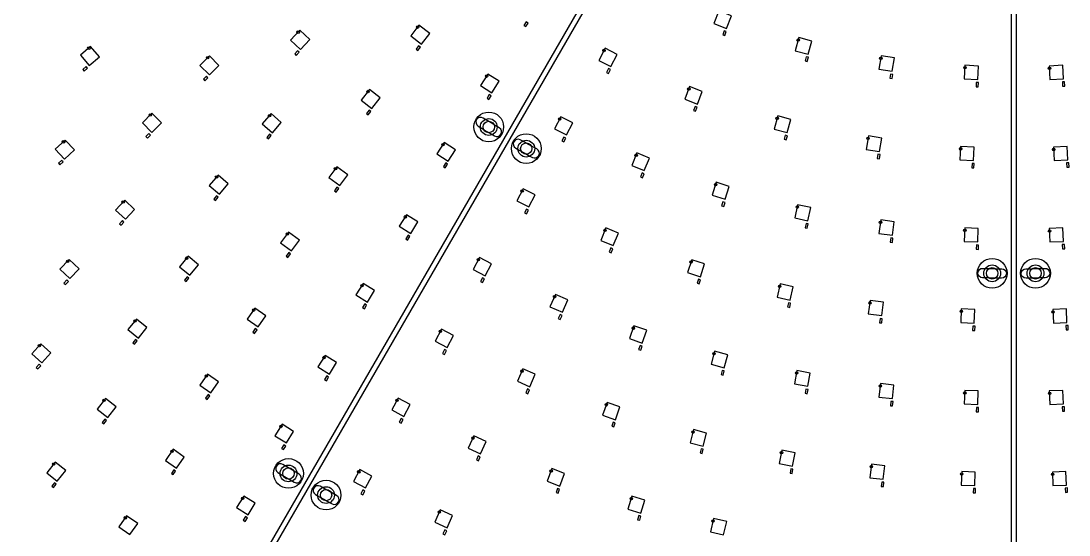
# Model space of a CAD drawing. Header units: millimetres. Extents: x -854 to 854, y -854 to 854.
# Drawn here: x -366.5 to 20.4, y -470.6 to -280.6 of the extents above; entities that cross this region are included whole.
import ezdxf

# ---------------------------------------------------------------- set-up
doc = ezdxf.new("R2010")
doc.units = ezdxf.units.MM
for name, color, linetype in [('CAP', 30, 'Continuous'), ('LED', 7, 'Continuous'), ('LED-GND', 7, 'Continuous'), ('MOUNT', 1, 'Continuous'), ('MOUNT-SYSTEM', 4, 'Continuous'), ('OUTLINE', 2, 'Continuous')]:
    doc.layers.add(name, color=color, linetype=linetype)

msp = doc.modelspace()

# ---------------------------------------------------------------- linework, layer by layer
at = {"layer": 'CAP'}
for points in [[(-179.97, -280.9), (-180.84, -282.24), (-180.17, -282.67), (-179.3, -281.33), (-179.97, -280.9)], [(-106.89, -284.17), (-107.46, -285.66), (-106.71, -285.95), (-106.14, -284.46), (-106.89, -284.17)], [(-219.72, -289.71), (-220.69, -290.98), (-220.06, -291.47), (-219.08, -290.2), (-219.72, -289.71)], [(-264.4, -291.58), (-265.48, -292.76), (-264.89, -293.3), (-263.81, -292.12), (-264.4, -291.58)], [(-76.6, -293.79), (-77.01, -295.33), (-76.24, -295.54), (-75.82, -293.99), (-76.6, -293.79)], [(-342.48, -297.43), (-343.69, -298.48), (-343.17, -299.08), (-341.96, -298.04), (-342.48, -297.43)], [(-298.08, -300.98), (-299.21, -302.11), (-298.65, -302.68), (-297.52, -301.55), (-298.08, -300.98)], [(-149.62, -298.17), (-150.35, -299.6), (-149.64, -299.96), (-148.91, -298.53), (-149.62, -298.17)], [(-45.47, -300.18), (-45.72, -301.76), (-44.93, -301.89), (-44.68, -300.31), (-45.47, -300.18)], [(-13.84, -303.29), (-13.93, -304.89), (-13.13, -304.93), (-13.04, -303.33), (-13.84, -303.29)], [(17.94, -303.08), (18.02, -304.67), (18.82, -304.63), (18.74, -303.03), (17.94, -303.08)], [(-193.63, -307.76), (-194.49, -309.11), (-193.82, -309.54), (-192.96, -308.19), (-193.63, -307.76)], [(-117.64, -312.18), (-118.21, -313.67), (-117.46, -313.96), (-116.89, -312.46), (-117.64, -312.18)], [(-237.98, -313.51), (-238.96, -314.78), (-238.32, -315.27), (-237.35, -314), (-237.98, -313.51)], [(-319.29, -322.19), (-320.43, -323.32), (-319.86, -323.89), (-318.73, -322.76), (-319.29, -322.19)], [(-274.76, -322.41), (-275.8, -323.63), (-275.19, -324.15), (-274.15, -322.94), (-274.76, -322.41)], [(-166.07, -323.46), (-166.81, -324.88), (-166.1, -325.25), (-165.36, -323.83), (-166.07, -323.46)], [(-84.36, -322.76), (-84.78, -324.31), (-84, -324.52), (-83.59, -322.97), (-84.36, -322.76)], [(-351.56, -332.08), (-352.73, -333.18), (-352.18, -333.76), (-351.01, -332.67), (-351.56, -332.08)], [(-50.16, -329.81), (-50.41, -331.39), (-49.62, -331.52), (-49.37, -329.94), (-50.16, -329.81)], [(-209.75, -333.06), (-210.61, -334.41), (-209.94, -334.84), (-209.08, -333.49), (-209.75, -333.06)], [(-15.41, -333.25), (-15.5, -334.85), (-14.7, -334.89), (-14.61, -333.29), (-15.41, -333.25)], [(19.51, -333.04), (19.59, -334.63), (20.39, -334.59), (20.31, -332.99), (19.51, -333.04)], [(-137.25, -336.71), (-137.86, -338.19), (-137.12, -338.49), (-136.51, -337.01), (-137.25, -336.71)], [(-249.89, -342.05), (-250.84, -343.33), (-250.2, -343.81), (-249.25, -342.52), (-249.89, -342.05)], [(-294.32, -345.15), (-295.37, -346.37), (-294.76, -346.89), (-293.72, -345.68), (-294.32, -345.15)], [(-107.38, -347.39), (-107.86, -348.91), (-107.1, -349.15), (-106.62, -347.63), (-107.38, -347.39)], [(-179.93, -350.07), (-180.66, -351.49), (-179.96, -351.86), (-179.22, -350.44), (-179.93, -350.07)], [(-329.09, -354.36), (-330.18, -355.53), (-329.6, -356.08), (-328.51, -354.91), (-329.09, -354.36)], [(-76.7, -355.42), (-77.04, -356.99), (-76.26, -357.16), (-75.92, -355.6), (-76.7, -355.42)], [(-223.63, -359.76), (-224.48, -361.12), (-223.81, -361.54), (-222.96, -360.19), (-223.63, -359.76)], [(-45.43, -360.76), (-45.64, -362.34), (-44.84, -362.45), (-44.63, -360.86), (-45.43, -360.76)], [(-13.81, -363.34), (-13.88, -364.94), (-13.08, -364.98), (-13.01, -363.38), (-13.81, -363.34)], [(17.91, -363.16), (17.98, -364.76), (18.78, -364.73), (18.71, -363.13), (17.91, -363.16)], [(-267.71, -366.18), (-268.66, -367.47), (-268.01, -367.95), (-267.06, -366.66), (-267.71, -366.18)], [(-148.73, -364.42), (-149.34, -365.9), (-148.6, -366.21), (-147.99, -364.73), (-148.73, -364.42)], [(-305.21, -375.13), (-306.22, -376.37), (-305.6, -376.87), (-304.59, -375.64), (-305.21, -375.13)], [(-349.6, -376.26), (-350.69, -377.43), (-350.11, -377.97), (-349.01, -376.81), (-349.6, -376.26)], [(-196.12, -375.47), (-196.87, -376.88), (-196.16, -377.26), (-195.42, -375.84), (-196.12, -375.47)], [(-116.4, -376), (-116.88, -377.53), (-116.12, -377.77), (-115.64, -376.24), (-116.4, -376)], [(-239.59, -385.16), (-240.45, -386.52), (-239.77, -386.95), (-238.92, -385.59), (-239.59, -385.16)], [(-83.19, -384.71), (-83.54, -386.28), (-82.75, -386.45), (-82.41, -384.89), (-83.19, -384.71)], [(-167.52, -389.08), (-168.16, -390.54), (-167.42, -390.86), (-166.78, -389.4), (-167.52, -389.08)], [(-49.34, -390.5), (-49.55, -392.09), (-48.76, -392.19), (-48.55, -390.6), (-49.34, -390.5)], [(-280.02, -394.29), (-280.95, -395.59), (-280.3, -396.05), (-279.37, -394.75), (-280.02, -394.29)], [(-15.12, -393.31), (-15.19, -394.91), (-14.39, -394.95), (-14.32, -393.35), (-15.12, -393.31)], [(19.22, -393.14), (19.29, -394.73), (20.09, -394.7), (20.02, -393.1), (19.22, -393.14)], [(-324.24, -398.32), (-325.25, -399.56), (-324.64, -400.06), (-323.62, -398.83), (-324.24, -398.32)], [(-210.14, -401.99), (-210.89, -403.41), (-210.18, -403.78), (-209.43, -402.37), (-210.14, -401.99)], [(-137.97, -400.51), (-138.5, -402.02), (-137.74, -402.28), (-137.22, -400.77), (-137.97, -400.51)], [(-359.85, -407.45), (-360.92, -408.64), (-360.32, -409.17), (-359.25, -407.98), (-359.85, -407.45)], [(-107.66, -409.7), (-108.07, -411.24), (-107.3, -411.45), (-106.88, -409.9), (-107.66, -409.7)], [(-253.63, -411.76), (-254.48, -413.12), (-253.8, -413.54), (-252.95, -412.18), (-253.63, -411.76)], [(-179.51, -416.57), (-180.15, -418.04), (-179.42, -418.36), (-178.78, -416.89), (-179.51, -416.57)], [(-76.74, -416.6), (-77.04, -418.17), (-76.25, -418.32), (-75.95, -416.75), (-76.74, -416.6)], [(-297.49, -418.67), (-298.43, -419.97), (-297.78, -420.44), (-296.84, -419.14), (-297.49, -418.67)], [(-45.39, -421.17), (-45.57, -422.76), (-44.78, -422.85), (-44.6, -421.26), (-45.39, -421.17)], [(-13.79, -423.38), (-13.85, -424.98), (-13.05, -425.01), (-12.99, -423.41), (-13.79, -423.38)], [(17.89, -423.23), (17.95, -424.83), (18.75, -424.8), (18.69, -423.2), (17.89, -423.23)], [(-335.55, -427.68), (-336.54, -428.93), (-335.92, -429.43), (-334.92, -428.18), (-335.55, -427.68)], [(-226.16, -427.46), (-226.91, -428.87), (-226.21, -429.25), (-225.45, -427.84), (-226.16, -427.46)], [(-147.88, -428.82), (-148.41, -430.33), (-147.65, -430.6), (-147.12, -429.09), (-147.88, -428.82)], [(-269.47, -437.23), (-270.32, -438.59), (-269.64, -439.01), (-268.8, -437.66), (-269.47, -437.23)], [(-115.42, -438.67), (-115.83, -440.22), (-115.06, -440.43), (-114.65, -438.88), (-115.42, -438.67)], [(-197.72, -441.34), (-198.38, -442.8), (-197.65, -443.13), (-196.99, -441.67), (-197.72, -441.34)], [(-310.12, -446.47), (-311.03, -447.78), (-310.38, -448.24), (-309.46, -446.93), (-310.12, -446.47)], [(-82.32, -446.07), (-82.61, -447.65), (-81.83, -447.79), (-81.53, -446.22), (-82.32, -446.07)], [(-354.16, -451.21), (-355.15, -452.47), (-354.52, -452.96), (-353.53, -451.71), (-354.16, -451.21)], [(-48.75, -450.98), (-48.93, -452.57), (-48.13, -452.66), (-47.96, -451.07), (-48.75, -450.98)], [(-240.3, -453.92), (-241.06, -455.33), (-240.35, -455.71), (-239.6, -454.3), (-240.3, -453.92)], [(-168.43, -453.33), (-168.99, -454.82), (-168.24, -455.11), (-167.68, -453.61), (-168.43, -453.33)], [(-14.91, -453.36), (-14.97, -454.96), (-14.17, -454.99), (-14.11, -453.39), (-14.91, -453.36)], [(19.01, -453.21), (19.07, -454.81), (19.87, -454.78), (19.81, -453.18), (19.01, -453.21)], [(-283.63, -463.74), (-284.47, -465.11), (-283.79, -465.53), (-282.95, -464.16), (-283.63, -463.74)], [(-138.42, -463.37), (-138.88, -464.9), (-138.12, -465.13), (-137.65, -463.6), (-138.42, -463.37)], [(-210.1, -468.67), (-210.76, -470.12), (-210.03, -470.45), (-209.37, -469), (-210.1, -468.67)]]:
    msp.add_lwpolyline(points, dxfattribs=at)
at = {"layer": 'LED'}
for points in [[(-104.28, -278.64), (-108.95, -276.84), (-110.74, -281.51), (-106.07, -283.3), (-104.28, -278.64)], [(-215.65, -285.15), (-219.62, -282.1), (-222.66, -286.07), (-218.69, -289.11), (-215.65, -285.15)], [(-259.95, -287.38), (-263.63, -284.01), (-267.01, -287.69), (-263.33, -291.07), (-259.95, -287.38)], [(-337.56, -293.79), (-340.82, -290), (-344.61, -293.27), (-341.35, -297.05), (-337.56, -293.79)], [(-74.58, -288.01), (-79.41, -286.72), (-80.71, -291.55), (-75.88, -292.84), (-74.58, -288.01)], [(-293.45, -296.98), (-296.98, -293.45), (-300.52, -296.98), (-296.98, -300.52), (-293.45, -296.98)], [(-146.45, -292.94), (-150.91, -290.67), (-153.18, -295.12), (-148.72, -297.39), (-146.45, -292.94)], [(-44.07, -294.23), (-49.01, -293.45), (-49.79, -298.38), (-44.85, -299.17), (-44.07, -294.23)], [(-13.07, -297.22), (-18.07, -296.96), (-18.33, -301.95), (-13.34, -302.22), (-13.07, -297.22)], [(18.07, -296.96), (13.07, -297.22), (13.34, -302.22), (18.33, -301.95), (18.07, -296.96)], [(-189.98, -302.86), (-194.19, -300.17), (-196.88, -304.39), (-192.66, -307.07), (-189.98, -302.86)], [(-115.03, -306.64), (-119.7, -304.85), (-121.49, -309.52), (-116.82, -311.31), (-115.03, -306.64)], [(-233.91, -308.95), (-237.88, -305.9), (-240.92, -309.87), (-236.96, -312.91), (-233.91, -308.95)], [(-314.66, -318.2), (-318.2, -314.66), (-321.73, -318.2), (-318.2, -321.73), (-314.66, -318.2)], [(-270.44, -318.08), (-274.23, -314.82), (-277.49, -318.61), (-273.7, -321.87), (-270.44, -318.08)], [(-162.86, -318.26), (-167.29, -315.95), (-169.6, -320.39), (-165.17, -322.7), (-162.86, -318.26)], [(-82.35, -316.99), (-87.18, -315.69), (-88.47, -320.52), (-83.64, -321.82), (-82.35, -316.99)], [(-346.8, -328.24), (-350.22, -324.59), (-353.87, -328.01), (-350.45, -331.66), (-346.8, -328.24)], [(-48.76, -323.86), (-53.7, -323.08), (-54.48, -328.02), (-49.55, -328.8), (-48.76, -323.86)], [(-206.1, -328.16), (-210.31, -325.47), (-213, -329.69), (-208.78, -332.37), (-206.1, -328.16)], [(-14.64, -327.18), (-19.64, -326.92), (-19.9, -331.91), (-14.91, -332.18), (-14.64, -327.18)], [(19.64, -326.92), (14.64, -327.18), (14.91, -332.18), (19.9, -331.91), (19.64, -326.92)], [(-134.5, -331.24), (-139.12, -329.33), (-141.03, -333.95), (-136.41, -335.86), (-134.5, -331.24)], [(-245.91, -337.4), (-249.93, -334.44), (-252.9, -338.46), (-248.88, -341.43), (-245.91, -337.4)], [(-290, -340.82), (-293.79, -337.56), (-297.06, -341.35), (-293.27, -344.61), (-290, -340.82)], [(-105.12, -341.71), (-109.89, -340.2), (-111.39, -344.97), (-106.62, -346.47), (-105.12, -341.71)], [(-176.71, -344.87), (-181.15, -342.56), (-183.45, -347), (-179.02, -349.31), (-176.71, -344.87)], [(-324.59, -350.22), (-328.24, -346.8), (-331.66, -350.45), (-328.01, -353.87), (-324.59, -350.22)], [(-74.94, -349.57), (-79.82, -348.48), (-80.9, -353.37), (-76.02, -354.45), (-74.94, -349.57)], [(-220.01, -354.84), (-224.24, -352.18), (-226.9, -356.41), (-222.67, -359.07), (-220.01, -354.84)], [(-44.18, -354.77), (-49.14, -354.12), (-49.79, -359.07), (-44.84, -359.73), (-44.18, -354.77)], [(-263.72, -361.54), (-267.75, -358.57), (-270.72, -362.6), (-266.69, -365.57), (-263.72, -361.54)], [(-145.98, -358.96), (-150.6, -357.05), (-152.51, -361.67), (-147.89, -363.58), (-145.98, -358.96)], [(-13.1, -357.27), (-18.09, -357.05), (-18.31, -362.05), (-13.31, -362.26), (-13.1, -357.27)], [(18.09, -357.05), (13.1, -357.27), (13.31, -362.26), (18.31, -362.05), (18.09, -357.05)], [(-300.99, -370.7), (-304.86, -367.53), (-308.03, -371.39), (-304.16, -374.56), (-300.99, -370.7)], [(-345.1, -372.12), (-348.75, -368.7), (-352.17, -372.35), (-348.52, -375.76), (-345.1, -372.12)], [(-192.87, -370.29), (-197.3, -367.95), (-199.63, -372.37), (-195.21, -374.71), (-192.87, -370.29)], [(-114.14, -370.32), (-118.91, -368.81), (-120.41, -373.58), (-115.64, -375.09), (-114.14, -370.32)], [(-235.97, -380.24), (-240.2, -377.58), (-242.86, -381.81), (-238.63, -384.47), (-235.97, -380.24)], [(-81.43, -378.86), (-86.31, -377.77), (-87.39, -382.66), (-82.51, -383.74), (-81.43, -378.86)], [(-164.66, -383.66), (-169.25, -381.67), (-171.25, -386.25), (-166.66, -388.25), (-164.66, -383.66)], [(-276.1, -389.59), (-280.17, -386.68), (-283.08, -390.74), (-279.01, -393.65), (-276.1, -389.59)], [(-48.1, -384.51), (-53.06, -383.86), (-53.71, -388.82), (-48.75, -389.47), (-48.1, -384.51)], [(-320.02, -393.89), (-323.89, -390.72), (-327.06, -394.58), (-323.19, -397.75), (-320.02, -393.89)], [(-14.4, -387.24), (-19.4, -387.02), (-19.62, -392.02), (-14.62, -392.24), (-14.4, -387.24)], [(19.4, -387.02), (14.4, -387.24), (14.62, -392.24), (19.62, -392.02), (19.4, -387.02)], [(-206.89, -396.81), (-211.31, -394.47), (-213.65, -398.89), (-209.23, -401.23), (-206.89, -396.81)], [(-135.53, -394.9), (-140.25, -393.25), (-141.9, -397.96), (-137.18, -399.62), (-135.53, -394.9)], [(-355.46, -403.19), (-359.2, -399.86), (-362.52, -403.6), (-358.78, -406.92), (-355.46, -403.19)], [(-250.03, -406.81), (-254.28, -404.17), (-256.92, -408.42), (-252.67, -411.06), (-250.03, -406.81)], [(-105.64, -403.92), (-110.47, -402.63), (-111.77, -407.46), (-106.94, -408.75), (-105.64, -403.92)], [(-176.66, -411.16), (-181.24, -409.16), (-183.24, -413.74), (-178.66, -415.74), (-176.66, -411.16)], [(-75.16, -410.69), (-80.07, -409.76), (-81, -414.67), (-76.09, -415.6), (-75.16, -410.69)], [(-293.58, -413.98), (-297.64, -411.06), (-300.55, -415.13), (-296.49, -418.04), (-293.58, -413.98)], [(-44.26, -415.15), (-49.23, -414.59), (-49.79, -419.56), (-44.82, -420.12), (-44.26, -415.15)], [(-13.11, -417.3), (-18.11, -417.11), (-18.3, -422.11), (-13.3, -422.3), (-13.11, -417.3)], [(18.11, -417.11), (13.11, -417.3), (13.3, -422.3), (18.3, -422.11), (18.11, -417.11)], [(-331.42, -423.17), (-335.34, -420.07), (-338.44, -423.99), (-334.52, -427.1), (-331.42, -423.17)], [(-222.89, -422.3), (-227.3, -419.94), (-229.65, -424.35), (-225.24, -426.71), (-222.89, -422.3)], [(-145.44, -423.21), (-150.16, -421.56), (-151.81, -426.28), (-147.09, -427.93), (-145.44, -423.21)], [(-265.87, -432.29), (-270.12, -429.65), (-272.76, -433.9), (-268.51, -436.54), (-265.87, -432.29)], [(-113.41, -432.9), (-118.24, -431.6), (-119.53, -436.43), (-114.7, -437.73), (-113.41, -432.9)], [(-194.79, -435.97), (-199.34, -433.91), (-201.41, -438.46), (-196.85, -440.52), (-194.79, -435.97)], [(-306.25, -441.73), (-310.35, -438.86), (-313.21, -442.96), (-309.12, -445.82), (-306.25, -441.73)], [(-80.74, -440.16), (-85.65, -439.23), (-86.58, -444.15), (-81.67, -445.08), (-80.74, -440.16)], [(-350.02, -446.71), (-353.94, -443.61), (-357.05, -447.53), (-353.12, -450.63), (-350.02, -446.71)], [(-47.62, -444.97), (-52.59, -444.41), (-53.15, -449.37), (-48.18, -449.93), (-47.62, -444.97)], [(-237.03, -448.75), (-241.44, -446.4), (-243.8, -450.81), (-239.39, -453.16), (-237.03, -448.75)], [(-165.86, -447.78), (-170.54, -446.01), (-172.3, -450.69), (-167.62, -452.46), (-165.86, -447.78)], [(-14.23, -447.28), (-19.23, -447.09), (-19.42, -452.09), (-14.42, -452.28), (-14.23, -447.28)], [(19.23, -447.09), (14.23, -447.28), (14.42, -452.28), (19.42, -452.09), (19.23, -447.09)], [(-280.05, -458.79), (-284.3, -456.16), (-286.93, -460.42), (-282.67, -463.04), (-280.05, -458.79)], [(-136.22, -457.66), (-141, -456.21), (-142.45, -461), (-137.67, -462.45), (-136.22, -457.66)], [(-323.46, -466.3), (-327.55, -463.43), (-330.42, -467.53), (-326.32, -470.4), (-323.46, -466.3)], [(-207.17, -463.3), (-211.73, -461.23), (-213.79, -465.79), (-209.24, -467.85), (-207.17, -463.3)], [(-105.99, -465.59), (-110.86, -464.46), (-112, -469.33), (-107.13, -470.46), (-105.99, -465.59)]]:
    msp.add_lwpolyline(points, dxfattribs=at)
at = {"layer": 'LED-GND'}
for centre in [(-220.12, -282.85), (-264.21, -284.7), (-341.47, -290.63), (-79.6, -287.6), (-297.59, -294.12), (-151.27, -291.49), (-49.1, -294.34), (-18.06, -297.86), (13.17, -298.12), (-194.63, -300.96), (-119.98, -305.71), (-238.39, -306.65), (-318.8, -315.33), (-274.77, -315.54), (-167.66, -316.77), (-87.36, -316.58), (-350.84, -325.24), (-53.79, -323.97), (-210.75, -326.26), (-19.63, -327.82), (14.74, -328.08), (-139.42, -330.18), (-250.43, -335.19), (-294.34, -338.28), (-181.52, -343.38), (-110.11, -341.08), (-328.82, -347.49), (-79.96, -349.37), (-224.68, -352.97), (-49.21, -355.01), (-268.24, -359.33), (-150.9, -357.9), (-18.08, -357.95), (13.19, -358.17), (-349.33, -369.39), (-305.39, -368.25), (-197.67, -368.77), (-119.13, -369.69), (-240.64, -378.37), (-86.46, -378.66), (-169.56, -382.51), (-53.13, -384.76), (-280.65, -387.44), (-19.39, -387.92), (14.49, -388.14), (-324.42, -391.44), (-140.5, -394.11), (-211.69, -395.29), (-359.76, -400.57), (-254.71, -404.96), (-110.66, -403.51), (-181.56, -410.01), (-298.12, -411.82), (-80.19, -410.65), (-49.28, -415.49), (-18.09, -418.02), (13.2, -418.2), (-335.86, -420.81), (-227.68, -420.76), (-150.41, -422.43), (-270.55, -430.44), (-118.42, -432.49), (-199.67, -434.75), (-310.82, -439.63), (-85.77, -440.13), (-354.46, -444.34), (-52.64, -445.31), (-241.82, -447.21), (-170.81, -446.87), (-19.21, -447.99), (14.32, -448.18), (-284.73, -456.96), (-141.22, -457.09), (-328.03, -464.2), (-212.05, -462.07), (-111.02, -465.35)]:
    msp.add_circle(centre, 0.45, dxfattribs=at)
at = {"layer": 'MOUNT'}
for centre, radius in [((-193.85, -319.75), 5.5), ((-193.85, -319.75), 3.1), ((-193.85, -319.75), 2.11), ((-179.99, -327.75), 5.5), ((-179.99, -327.75), 3.1), ((-179.99, -327.75), 2.11), ((-8, -373.84), 5.5), ((-8, -373.84), 3.1), ((8, -373.84), 5.5), ((8, -373.84), 3.1), ((-8, -373.84), 2.11), ((8, -373.84), 2.11), ((-267.77, -447.79), 5.5), ((-267.77, -447.79), 3.1), ((-267.77, -447.79), 2.11), ((-253.91, -455.79), 5.5), ((-253.91, -455.79), 3.1), ((-253.91, -455.79), 2.11)]:
    msp.add_circle(centre, radius, dxfattribs=at)
at = {"layer": 'MOUNT-SYSTEM'}
for p, q in [((-113.86, -195.22), (-337.86, -583.2)), ((-336.13, -584.2), (-112.13, -196.22)), ((-1, -226), (-1, -674)), ((1, -674), (1, -226))]:
    msp.add_line(p, q, dxfattribs=at)
for points in [[(-195.91, -316.44), (-196.56, -316.2), (-197.23, -316.22), (-197.84, -316.5), (-198.32, -317), (-198.56, -317.66), (-198.53, -318.33), (-198.26, -318.94), (-197.75, -319.41), (-197.75, -319.41), (-197.75, -319.41), (-197.75, -319.41), (-197.75, -319.41)], [(-189.95, -320.05), (-191.44, -319.16), (-192.94, -318.26), (-194.42, -317.35), (-195.91, -316.44)], [(-197.75, -319.41), (-196.25, -320.33), (-194.75, -321.25), (-193.25, -322.16), (-191.74, -323.06)], [(-191.74, -323.06), (-191.08, -323.29), (-190.41, -323.25), (-189.8, -322.96), (-189.34, -322.45), (-189.11, -321.79), (-189.15, -321.12), (-189.43, -320.51), (-189.95, -320.05)], [(-182.19, -324.53), (-182.85, -324.31), (-183.52, -324.37), (-184.12, -324.67), (-184.57, -325.2), (-184.79, -325.86), (-184.73, -326.53), (-184.43, -327.13), (-183.9, -327.58), (-183.9, -327.58), (-183.9, -327.58), (-183.9, -327.58), (-183.9, -327.58)], [(-176.08, -327.88), (-177.62, -327.05), (-179.14, -326.22), (-180.67, -325.38), (-182.19, -324.53)], [(-183.9, -327.58), (-182.37, -328.44), (-180.83, -329.29), (-179.29, -330.13), (-177.74, -330.97)], [(-177.74, -330.97), (-177.07, -331.17), (-176.41, -331.1), (-175.81, -330.79), (-175.37, -330.25), (-175.17, -329.59), (-175.24, -328.92), (-175.55, -328.33), (-176.08, -327.88)], [(-11.55, -375.5), (-12.22, -375.34), (-12.77, -374.95), (-13.13, -374.38), (-13.24, -373.69), (-13.09, -373.02), (-12.69, -372.47), (-12.13, -372.11), (-11.44, -372)], [(-11.44, -372), (-9.7, -372.05), (-7.96, -372.09), (-6.22, -372.12), (-4.48, -372.15)], [(-4.48, -372.15), (-4.48, -372.15), (-4.48, -372.15), (-4.48, -372.15), (-4.48, -372.15), (-3.8, -372.29), (-3.24, -372.67), (-2.88, -373.24), (-2.75, -373.92), (-2.89, -374.6), (-3.27, -375.15), (-3.84, -375.52), (-4.52, -375.65)], [(4.53, -375.65), (3.84, -375.52), (3.28, -375.15), (2.9, -374.6), (2.75, -373.92), (2.88, -373.24), (3.25, -372.67), (3.8, -372.29), (4.48, -372.15)], [(4.48, -372.15), (6.23, -372.12), (7.97, -372.09), (9.71, -372.05), (11.45, -372)], [(11.45, -372), (11.45, -372), (11.45, -372), (11.45, -372), (11.45, -372), (12.13, -372.11), (12.7, -372.47), (13.09, -373.02), (13.25, -373.69), (13.14, -374.38), (12.78, -374.95), (12.23, -375.34), (11.56, -375.5)], [(-4.52, -375.65), (-6.28, -375.62), (-8.03, -375.59), (-9.79, -375.55), (-11.55, -375.5)], [(11.56, -375.5), (9.8, -375.55), (8.04, -375.59), (6.28, -375.62), (4.53, -375.65)], [(-269.85, -444.48), (-270.51, -444.25), (-271.18, -444.28), (-271.79, -444.56), (-272.26, -445.07), (-272.49, -445.73), (-272.46, -446.4), (-272.18, -447.01), (-271.67, -447.48), (-271.67, -447.48), (-271.67, -447.48), (-271.67, -447.48), (-271.67, -447.48)], [(-263.87, -448.06), (-265.37, -447.18), (-266.87, -446.28), (-268.36, -445.39), (-269.85, -444.48)], [(-271.67, -447.48), (-270.17, -448.38), (-268.66, -449.29), (-267.15, -450.19), (-265.64, -451.08)], [(-265.64, -451.08), (-264.99, -451.31), (-264.32, -451.27), (-263.71, -450.98), (-263.25, -450.46), (-263.02, -449.8), (-263.06, -449.13), (-263.35, -448.53), (-263.87, -448.06), (-263.87, -448.06), (-263.87, -448.06), (-263.87, -448.06), (-263.87, -448.06)], [(-256.1, -452.55), (-256.76, -452.33), (-257.43, -452.39), (-258.03, -452.69), (-258.48, -453.21), (-258.7, -453.87), (-258.65, -454.54), (-258.35, -455.14), (-257.82, -455.6), (-257.82, -455.6), (-257.82, -455.6), (-257.82, -455.6), (-257.82, -455.6)], [(-250, -455.95), (-251.53, -455.1), (-253.06, -454.26), (-254.58, -453.41), (-256.1, -452.55)], [(-257.82, -455.6), (-256.29, -456.46), (-254.76, -457.32), (-253.22, -458.17), (-251.69, -459.01)], [(-251.69, -459.01), (-251.02, -459.22), (-250.35, -459.16), (-249.76, -458.85), (-249.31, -458.32), (-249.1, -457.66), (-249.16, -456.99), (-249.47, -456.39), (-250, -455.95), (-250, -455.95), (-250, -455.95), (-250, -455.95), (-250, -455.95)]]:
    msp.add_lwpolyline(points, dxfattribs=at)
at = {"layer": 'OUTLINE'}
for p, q in [((-113.86, -195.22), (-337.87, -583.2)), ((-336.13, -584.2), (-112.13, -196.22)), ((-1, -226), (-1, -674)), ((1, -674), (1, -226))]:
    msp.add_line(p, q, dxfattribs=at)
for radius, start, end in [(676, 210.0848, 239.9152), (674, 210.085, 239.915)]:
    msp.add_arc((0, 0), radius, start, end, dxfattribs=at)

doc.saveas('drawing.dxf')
